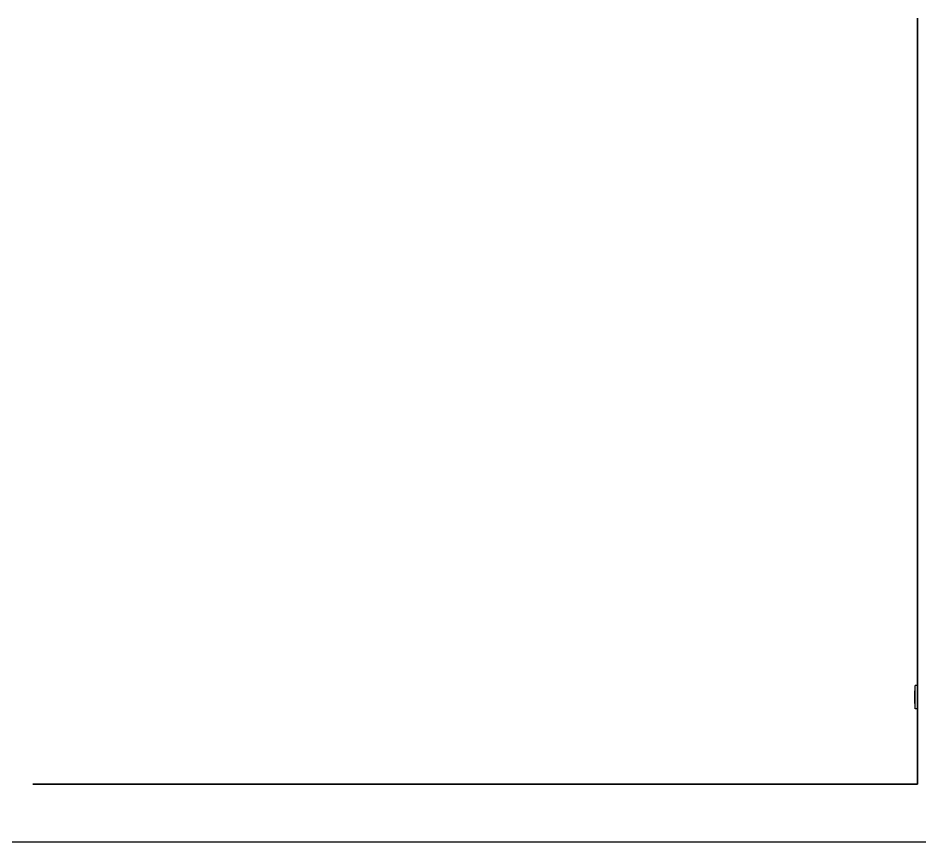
# Model space of a CAD drawing. Header units: millimetres. Extents: x 976 to 9349, y -1578 to 2211.
# Drawn here: x 6194.9 to 6521.2, y -27.3 to 270.8 of the extents above; entities that cross this region are included whole.
import ezdxf

# ---------------------------------------------------------------- set-up
doc = ezdxf.new("R2010")
doc.units = ezdxf.units.MM
for name, color, linetype in [('Elektryka - obudowy', 174, 'Continuous'), ('Listwy', 42, 'Continuous'), ('Ściany', 7, 'Continuous')]:
    doc.layers.add(name, color=color, linetype=linetype)

# ---------------------------------------------------------------- blocks, each defined once
blk = doc.blocks.new('Z$W@#19311')
for p, q in [((0, 1), (0, 0.1)), ((0, 1), (8.4, 1)), ((0, 0.1), (8.4, 0.1)), ((1.95, 0.1), (1.95, 0)), ((1.95, 0), (6.45, 0)), ((6.45, 0.1), (6.45, 0)), ((8.4, 1), (8.4, 0.1))]:
    blk.add_line(p, q)

msp = doc.modelspace()

# ---------------------------------------------------------------- linework, layer by layer
at = {"layer": 'Listwy'}
for p, q in [((6520.302, 270.757), (6520.302, -6.443)), ((6520.302, -6.443), (6200.302, -6.443))]:
    msp.add_line(p, q, dxfattribs=at)
at = {"layer": 'Ściany'}
for p, q in [((6520.302, -6.443), (6520.302, 270.757)), ((6200.302, -6.443), (6520.302, -6.443)), ((6160.052, -27.343), (6799.752, -27.343))]:
    msp.add_line(p, q, dxfattribs=at)

# ---------------------------------------------------------------- block references
at = {"layer": 'Elektryka - obudowy', "xscale": -1, "rotation": -90}
msp.add_blockref('Z$W@#19311', (6519.302, 20.857), dxfattribs=at)

doc.saveas('drawing.dxf')
